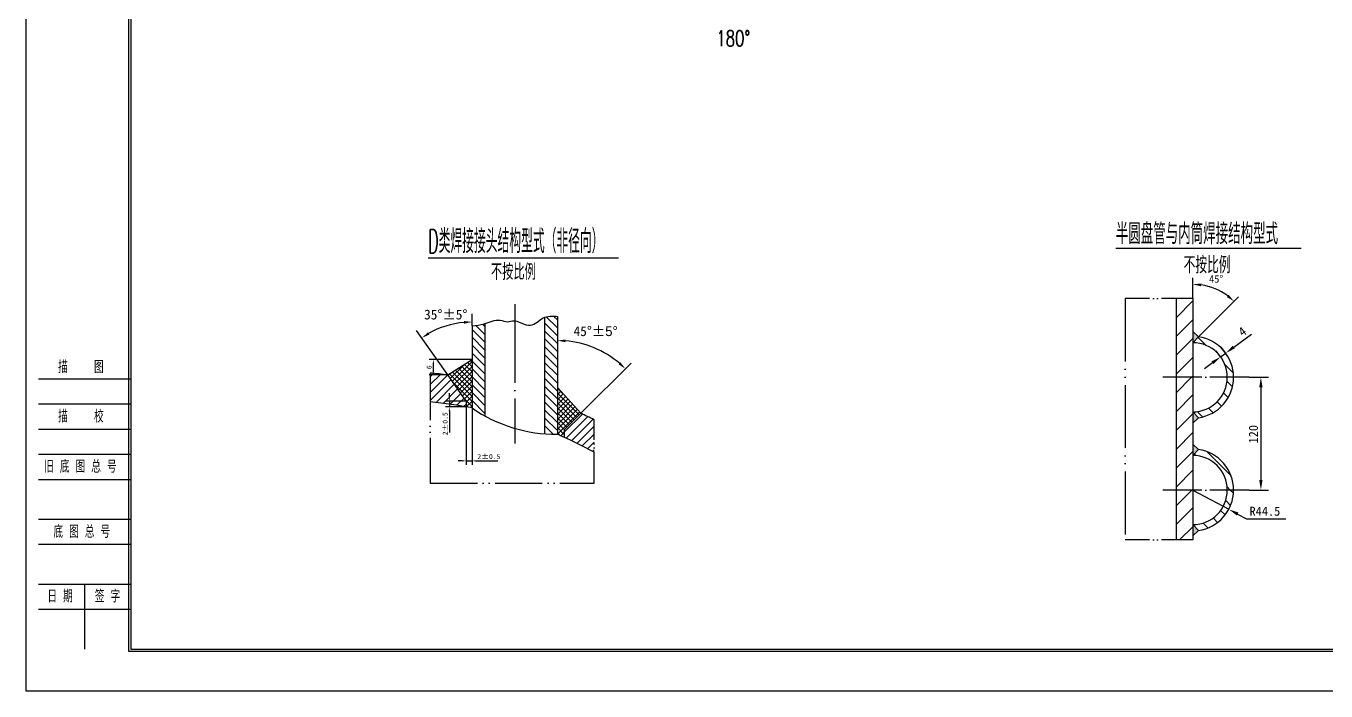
# Model space of a CAD drawing. Extents: x 0 to 8910, y 0 to 12615.
# Drawn here: x 0 to 4656, y 0 to 2380 of the extents above; entities that cross this region are included whole.
import ezdxf
from ezdxf.enums import TextEntityAlignment as Align

# ---------------------------------------------------------------- set-up
doc = ezdxf.new("R2010")
doc.units = 0
doc.header["$LTSCALE"] = 450
for name, pattern in [('CENTER1', [0.75, 0.625, -0.0625, 0, -0.0625]), ('CENTER2', [0.375, 0.3125, -0.03125, 0, -0.03125]), ('DIVIDE1', [0.6875, 0.5, -0.0625, 0, -0.0625, 0, -0.0625]), ('DIVIDE2', [0.34375, 0.25, -0.03125, 0, -0.03125, 0, -0.03125])]:
    doc.linetypes.add(name, pattern=pattern)
doc.layers.get('0').update_dxf_attribs({"linetype": 'CONTINUOUS'})
doc.layers.get('DEFPOINTS').update_dxf_attribs({"linetype": 'CONTINUOUS'})
for name, color, linetype in [('_TITLE', 4, 'CONTINUOUS'), ('A', 2, 'CONTINUOUS'), ('B', 7, 'CONTINUOUS'), ('C1', 1, 'CENTER1'), ('C2', 1, 'CENTER2'), ('D1', 4, 'DIVIDE1'), ('D2', 4, 'DIVIDE2')]:
    doc.layers.add(name, color=color, linetype=linetype)
doc.styles.add('GB', font='ROMANS.SHX', dxfattribs={"bigfont": 'hzdx.shx'})
doc.styles.add('HZ', font='ROMANS.SHX', dxfattribs={"width": 0.7, "bigfont": 'hztxt.shx'})
doc.dimstyles.new('STANDARD_WS$0', dxfattribs={"dimtxt": 2.5, "dimasz": 2.5, "dimexe": 1.25, "dimexo": 0.625, "dimtad": 1, "dimdec": 4, "dimdsep": 46, "dimtxsty": 'Standard', "dimcen": 2.5, "dimadec": 0, "dimazin": 0, "dimtfac": 1, "dimtdec": 4, "dimtmove": 0, "dimatfit": 0, "dimfxl": 0, "dimtolj": 1, "dimtzin": 0, "dimarcsym": 0})

# ---------------------------------------------------------------- blocks, each defined once
blk = doc.blocks.new('LABEL')
for p, q in [((-22, 64.5), (0, 64.5)), ((-22, 52.5), (0, 52.5)), ((-22, 40.5), (0, 40.5)), ((-22, 25), (0, 25)), ((-11, 15.5), (-11, 0)), ((-22, 9.5), (0, 9.5))]:
    blk.add_line(p, q)
at = {"color": 5}
for p, q in [((-22, 58.5), (0, 58.5)), ((-22, 46.5), (0, 46.5)), ((-22, 31), (0, 31)), ((-22, 15.5), (0, 15.5))]:
    blk.add_line(p, q, dxfattribs=at)
at = {"color": 1, "style": 'HZ', "width": 0.7}
for s, p in [('描    图', (-17.33084744203165, 65.8483330419167)), ('描    校', (-17.33084744203165, 54.05738647672902)), ('旧 底 图 总 号', (-20.66784556976208, 42.07209321755153)), ('底 图 总 号', (-18.45305904050184, 26.52970749410699)), ('日 期', (-19.89118933126375, 11.12184380890734)), ('签 字', (-8.571930958057976, 11.10732177066249))]:
    blk.add_text(s, height=3, dxfattribs=at).set_placement(p)
blk = doc.blocks.new('*D17')
at = {"layer": 'B', "color": 0, "lineweight": -2}
for p, q in [((1208.326591356883, 1186.427434009358), (1055.342324506566, 1186.427434009358)), ((1069.742324506566, 1145.652194753148), (1069.742324506566, 1172.027434009358)), ((1121.484759051473, 1131.252194753148), (1055.342324506566, 1131.252194753148))]:
    blk.add_line(p, q, dxfattribs=at)
at = {"layer": 'B', "color": 0}
for points in [[(1067.342324506566, 1172.027434009358), (1072.142324506566, 1172.027434009358), (1069.742324506566, 1186.427434009358)], [(1067.342324506566, 1145.652194753148), (1072.142324506566, 1145.652194753148), (1069.742324506566, 1131.252194753148)]]:
    blk.add_solid(points, dxfattribs=at)
at = {"layer": 'DEFPOINTS', "color": 0}
for p in [(1069.742324506566, 1186.427434009358), (1208.326591356883, 1186.427434009358), (1121.484759051473, 1131.252194753148)]:
    blk.add_point(p, dxfattribs=at)
at = {"layer": 'B', "color": 0, "insert": (1054.542324506566, 1158.839814381257), "char_height": 17.6, "attachment_point": 5, "rotation": 90}
blk.add_mtext('\\A1;6', dxfattribs=at)
blk = doc.blocks.new('*D18')
at = {"layer": 'B', "color": 0, "lineweight": -2}
for p, q in [((1187.243413379081, 1037.500124022121), (1112.776049127956, 1037.500124022121)), ((1127.176049127957, 1051.900124022121), (1127.176049127957, 1066.300124022121)), ((1127.176049127957, 1037.500124022121), (1127.176049127957, 1017.155102296139)), ((1187.243413379081, 1017.155102296139), (1112.776049127956, 1017.155102296139)), ((1127.176049127957, 1002.755102296139), (1127.176049127957, 924.9551022961394))]:
    blk.add_line(p, q, dxfattribs=at)
at = {"layer": 'B', "color": 0}
for points in [[(1124.776049127956, 1051.900124022121), (1129.576049127957, 1051.900124022121), (1127.176049127957, 1037.500124022121)], [(1124.776049127956, 1002.755102296139), (1129.576049127957, 1002.755102296139), (1127.176049127957, 1017.155102296139)]]:
    blk.add_solid(points, dxfattribs=at)
at = {"layer": 'DEFPOINTS', "color": 0}
for p in [(1187.243413379081, 1037.500124022121), (1127.176049127957, 1017.155102296139), (1187.243413379081, 1017.155102296139)]:
    blk.add_point(p, dxfattribs=at)
at = {"layer": 'B', "color": 0, "insert": (1111.976049127956, 956.6551022961395), "char_height": 17.6, "attachment_point": 5, "rotation": 90}
blk.add_mtext('\\A1;2±0.5', dxfattribs=at)
blk = doc.blocks.new('*D19')
at = {"layer": 'B', "color": 0, "lineweight": -2}
for p, q in [((1187.243413379081, 1017.155102296139), (1187.243413379081, 809.3567644639057)), ((1208.326591356883, 1017.155102296139), (1208.326591356883, 809.3567644639057)), ((1172.843413379081, 823.7567644639057), (1158.443413379081, 823.7567644639057)), ((1187.243413379081, 823.7567644639057), (1208.326591356883, 823.7567644639057)), ((1222.726591356883, 823.7567644639057), (1300.526591356883, 823.7567644639057))]:
    blk.add_line(p, q, dxfattribs=at)
at = {"layer": 'B', "color": 0}
for points in [[(1172.843413379081, 826.1567644639057), (1172.843413379081, 821.3567644639057), (1187.243413379081, 823.7567644639057)], [(1222.726591356883, 826.1567644639057), (1222.726591356883, 821.3567644639057), (1208.326591356883, 823.7567644639057)]]:
    blk.add_solid(points, dxfattribs=at)
at = {"layer": 'DEFPOINTS', "color": 0}
for p in [(1187.243413379081, 1017.155102296139), (1208.326591356883, 1017.155102296139), (1208.326591356883, 823.7567644639057)]:
    blk.add_point(p, dxfattribs=at)
at = {"layer": 'B', "color": 0, "insert": (1268.826591356883, 838.9567644639058), "char_height": 17.6, "attachment_point": 5}
blk.add_mtext('\\A1;2±0.5', dxfattribs=at)

msp = doc.modelspace()

# ---------------------------------------------------------------- hatches: boundary and pattern name
at = {"layer": 'B'}
h = msp.add_hatch(dxfattribs=at)
h.set_pattern_fill('ANSI31', color=256, scale=160, angle=90, style=0)
h.set_pattern_definition([(135, (-1602.944896203044, 365.2647030788867), (-14.14213562373095, -14.14213562373095), [])])
edge = h.paths.add_edge_path()
edge.add_arc((1899.753579150146, 1450.161294789156), 531.3243754044905, 235.3258942196036, 241.1704494726526)
edge.add_line((1643.546006553857, 984.6902735179176), (1643.546006553857, 1315.623177761617))
edge.add_spline(control_points=[(1643.546006553857, 1315.623177761616), (1642.500414819574, 1315.295262867598), (1627.190235943635, 1310.639773261145), (1611.809215173238, 1308.687389396706), (1597.478941315967, 1306.868381681317)], knot_values=[0, 0, 0, 0, 1.599656177859124, 23.41605251444381, 23.41605251444381, 23.41605251444381, 23.41605251444381], degree=3, periodic=0)
edge.add_line((1597.478941315967, 1306.868381681317), (1597.478941315967, 1013.199471260844))
edge = h.paths.add_edge_path()
edge.add_spline(control_points=[(1902.976332078957, 1340.969821148365), (1896.555960385358, 1341.43650545769), (1881.575699709239, 1342.060468765614), (1865.660840774105, 1341.005321806347), (1857.384174417747, 1337.696074770081), (1856.909266841067, 1337.496522908544)], knot_values=[135.9229790080963, 135.9229790080963, 135.9229790080963, 135.9229790080963, 145.582377607199, 158.3180262128421, 159.0987205561096, 159.0987205561096, 159.0987205561096, 159.0987205561096], degree=3, periodic=0)
edge.add_line((1856.909266841067, 1337.496522908544), (1856.909266841067, 920.5671513153684))
edge.add_arc((1899.753579150148, 1450.161294789155), 531.3243754044906, 265.374828438873, 270.3475302132297)
edge.add_line((1902.976332078957, 918.8466932934577), (1902.976332078957, 1340.969821148364))
h = msp.add_hatch(color=256, dxfattribs=at)
h.paths.add_polyline_path([(4199.631621571011, 1267.665404177417), (4178.645157134876, 1287.138810285184), (4178.645157134875, 1246.67893974128)])
h.paths.add_polyline_path([(4178.645157134875, 999.1701345286195), (4178.645157134875, 958.7102639847169), (4199.631621571011, 978.1836700924831)])
h = msp.add_hatch(dxfattribs=at)
h.set_pattern_fill('ANSI37', color=256, scale=100, style=0)
h.set_pattern_definition([(45, (-1602.944896203044, 365.2647030788867), (-8.838834764831843, 8.838834764831844), []), (135, (-1602.944896203044, 365.2647030788867), (-8.838834764831844, -8.838834764831843), [])])
h.paths.add_polyline_path([(1576.395763338165, 1037.500124022121), (1576.395763338165, 1017.155102296138, -0.003580219775218046), (1597.478941315967, 1013.199471260843), (1597.478941315967, 1186.427434009358), (1510.760757738193, 1131.236626442227)])
h.paths.add_polyline_path([(1902.976332078957, 918.8466932934572, -0.004487031300726955), (1927.573364531279, 907.9959677535385), (1927.573364531279, 934.6476070930767), (1986.893706084295, 993.9679486460918), (1902.976332078957, 1086.354948275526)])
h = msp.add_hatch(dxfattribs=at)
h.set_pattern_fill('ANSI31', color=256, scale=160, style=0)
h.set_pattern_definition([(45, (-1602.944896203044, 365.2647030788867), (-14.14213562373095, 14.14213562373095), [])])
h.paths.add_polyline_path([(1447.967923509008, 1034.602526175265, -0.02164159976423886), (1576.395763338165, 1017.155102296138), (1576.395763338165, 1037.50012402212), (1510.760757738193, 1131.236626442227, 0.009862414942725429), (1447.967923509008, 1137.889973824503)])
h.paths.add_polyline_path([(1927.573364531279, 934.6476070930767), (1927.573364531279, 907.9959677535386, -0.01992986062465329), (2034.302162782136, 854.5458796418029), (2034.302162782136, 970.9175267983791, 0.008233249192655424), (1986.893706084294, 993.9679486460916)])
h = msp.add_hatch(color=256, dxfattribs=at)
h.paths.add_polyline_path([(4199.631621571011, 864.1507650123643), (4178.645157134876, 883.6241711201309), (4178.645157134876, 843.1643005762289)])
h.paths.add_polyline_path([(4178.645157134875, 555.1956248196649), (4199.631621571012, 574.6690309274306), (4178.645157134875, 595.6554953635664)])

# ---------------------------------------------------------------- linework, layer by layer
at = {"color": 0, "linetype": 'ByBlock'}
for p, q in [((1597.478941315967, 1306.868381681317), (1597.478941315967, 1349.723169176268)), ((1986.893706084295, 993.9679486460918), (2166.933430170349, 1174.007672732147))]:
    msp.add_line(p, q, dxfattribs=at)
for centre, radius, start, end in [((1597.478941315967, 1007.390225417332), 313.5329437589369, 95.26483471806927, 119.7351652819628), ((1902.976332078957, 910.0505746407562), 344.4917080054902, 49.79140522636812, 85.20859477365282)]:
    msp.add_arc(centre, radius, start, end, dxfattribs=at)
for points in [[(1568.488877386466, 1324.39537213165), (1568.929787991718, 1314.805502589359), (1597.478941315967, 1320.923169176269)], [(1444.538879464046, 1275.585199783027), (1439.399529090548, 1283.693656956772), (1417.643832756065, 1264.221377249411)], [(1931.550516524469, 1248.542617382749), (1931.951803396652, 1258.134226676617), (1902.976332078957, 1254.542282646245)], [(2128.619890596874, 1176.671637672312), (2122.121351291215, 1169.605593029601), (2146.568754872176, 1153.642997433974)]]:
    msp.add_solid(points, dxfattribs=at)
at = {"layer": '_TITLE', "color": 4}
msp.add_lwpolyline([(0, 0), (8910, 0), (8910, 12615), (0, 12615)], close=True, dxfattribs=at)
at = {"layer": '_TITLE', "color": 5}
for points in [[(367.5, 142.5), (8767.5, 142.5), (8767.5, 12472.5), (367.5, 12472.5)], [(375, 150), (8760, 150), (8760, 12465), (375, 12465)]]:
    msp.add_lwpolyline(points, close=True, dxfattribs=at)
at = {"layer": 'A'}
for p, q in [((3903.072694173111, 1584.584242945881), (4566.74707503145, 1584.584242945881)), ((1440.048633370199, 1550.677979105076), (2121.869655820537, 1550.677979105076)), ((4118.645157134875, 1404.804442831906), (4118.645157134875, 540.6869924512321)), ((4178.645157134875, 1404.804442831906), (4178.645157134875, 540.6869924512321)), ((1597.478941315967, 1306.868381681317), (1597.478941315967, 1013.199471260843)), ((1643.546006553857, 1315.623177761616), (1643.546006553857, 984.6902735179174)), ((1856.909266841067, 1337.496522908721), (1856.909266841067, 920.5671513153684)), ((1902.976332078957, 1340.969821148365), (1902.976332078957, 918.8466932934571)), ((4199.631621571011, 1267.665404177417), (4178.645157134875, 1287.138810285183)), ((4199.631621571011, 1267.665404177417), (4178.645157134875, 1246.67893974128)), ((1510.760757738193, 1131.236626442227), (1597.478941315967, 1186.427434009358)), ((1576.395763338165, 1037.500124022121), (1510.760757738193, 1131.236626442227)), ((1986.893706084295, 993.9679486460918), (1902.976332078957, 1086.354948275526)), ((1576.395763338165, 1037.500124022121), (1576.395763338165, 1017.155102296139)), ((1986.893706084295, 993.9679486460918), (1927.573364531279, 934.6476070930767)), ((4199.631621571011, 978.1836700924828), (4178.645157134875, 999.1701345286192)), ((4199.631621571011, 978.1836700924828), (4178.645157134875, 958.7102639847162)), ((1927.573364531279, 934.6476070930767), (1927.573364531279, 907.9959677535389)), ((4199.631621571011, 864.1507650123644), (4178.645157134875, 883.624171120131)), ((4199.631621571011, 864.1507650123644), (4178.645157134875, 843.164300576228)), ((4199.631621571011, 574.6690309274304), (4178.645157134875, 595.6554953635671)), ((4199.631621571011, 574.6690309274304), (4178.645157134875, 555.1956248196639))]:
    msp.add_line(p, q, dxfattribs=at)
for centre, radius, start, end in [((4178.645157134875, 1122.92453713495), 146.2544026063297, 278.2500145389535, 81.74998546104649), ((4178.645157134875, 1122.92453713495), 123.7544026063297, 270, 90), ((1310.726632003309, -457.0024296816682), 1600.786353907305, 82.82155910542042, 85.08178483345523), ((1310.726632003309, -457.0024296816682), 1497.905376327596, 78.9634280625855, 84.74306568329528), ((1899.753579150147, 1450.161294789155), 531.3243754044906, 235.325894219599, 270.3475302132356), ((1310.726632003309, -457.0024296816682), 1600.786353907305, 63.12711907484304, 65.0139981622946), ((1310.726632003309, -457.0024296816682), 1497.905376327596, 61.11466845048638, 66.70999637023586), ((4178.645157134875, 719.4098979698974), 123.7544026063297, 270, 90), ((4178.645157134875, 719.4098979698974), 146.2544026063297, 278.2500145389535, 81.74998546104649)]:
    msp.add_arc(centre, radius, start, end, dxfattribs=at)
at = {"layer": 'B'}
for p, q in [((4178.645157134878, 1404.804442831907), (4178.645157134878, 1478.398101677264)), ((4118.645157134875, 1403.737159524006), (4119.712440442776, 1404.804442831906)), ((4199.631621571012, 1267.665404177417), (4342.495347870676, 1410.529130477078)), ((4118.645157134875, 1336.385238615987), (4178.645157134875, 1396.385238615987)), ((4118.645157134873, 1269.033317707968), (4178.645157134875, 1329.033317707968)), ((1510.760757738193, 1131.236626442227), (1398.869128211707, 1291.034434121606)), ((4118.645157134875, 1201.681396799949), (4178.645157134875, 1261.68139679995)), ((4226.245118468002, 1237.158489380044), (4197.68491262082, 1265.718695227225)), ((4325.55026003987, 1230.792780885663), (4389.388960140888, 1277.667724826028)), ((4278.396674737983, 1196.169242747894), (4262.416580212857, 1217.93243596415)), ((4296.532669084861, 1209.485988185497), (4280.552574559738, 1231.249181401754)), ((4118.645157134873, 1134.329475891931), (4178.645157134875, 1194.329475891931)), ((4249.379083782975, 1174.862450047728), (4220.361492827966, 1153.555657347562)), ((4278.396674737983, 1196.169242747894), (4296.532669084861, 1209.485988185497)), ((4323.96414219062, 1139.439465657426), (4292.879109379968, 1170.524498468077)), ((4118.645157134875, 1066.977554983912), (4174.592139285911, 1122.924537134949)), ((4174.592139285914, 1122.924537134951), (4178.645157134875, 1126.977554983912)), ((4380.549714969477, 1122.92453713495), (4449.585774373418, 1122.92453713495)), ((4320.835552035011, 1088.68651908662), (4301.499115307164, 1108.022955814467)), ((4422.585774373418, 1086.92453713495), (4422.585774373418, 755.4098979698974)), ((4118.645157134875, 999.6256340758937), (4178.645157134875, 1059.625634075894)), ((4282.157245381219, 1019.601752287582), (4266.24733492944, 1035.511662739361)), ((4305.501723268435, 1050.138811126782), (4288.907148340796, 1066.73338605442)), ((4118.645157134875, 932.2737131678746), (4178.645157134875, 992.2737131678746)), ((4213.188030060563, 980.807894155409), (4193.883970810133, 1000.111953405838)), ((4251.671264642569, 996.2061962998168), (4235.086867326601, 1012.790593615784)), ((4118.645157134875, 864.9217922598568), (4178.645157134875, 924.9217922598564)), ((4118.645157134877, 797.5698713518384), (4178.645157134875, 857.5698713518368)), ((4189.679965620489, 842.671348416236), (4183.916085297687, 848.4352287390388)), ((4315.657876394082, 770.5749743690599), (4229.810233534038, 856.4226172291042)), ((4118.645157134875, 730.2179504438204), (4178.645157134875, 790.2179504438182)), ((4118.645157134873, 662.8660295358002), (4175.189025568972, 719.4098979698974)), ((4175.189025568973, 719.4098979698981), (4178.645157134873, 722.8660295358002)), ((4178.645157134872, 719.4098979698992), (4307.647696907347, 650.4991222233857)), ((4312.941416066828, 719.4098979698974), (4301.906607581213, 730.4447064555125)), ((4324.446346618169, 707.9049674185578), (4312.941416066828, 719.4098979698974)), ((4380.549714969477, 719.4098979698974), (4449.585774373418, 719.4098979698974)), ((4118.645157134875, 595.5141086277811), (4178.645157134875, 655.5141086277811)), ((4314.133908099562, 664.3358692107499), (4296.576029451282, 681.8937478590308)), ((4267.480454546071, 603.2262493114108), (4251.403573762293, 619.3031300951893)), ((4294.474767858259, 630.1134727256372), (4278.407839955476, 646.1804006284196)), ((4339.401212350635, 633.536980348232), (4371.154727793924, 616.5748384730782)), ((4371.154727793924, 616.5748384730782), (4511.554727793924, 616.5748384730782)), ((4131.169961866344, 540.6869924512325), (4178.645157134875, 588.1621877197622)), ((4233.138580108096, 583.686587022971), (4215.541518176189, 601.2836489548772))]:
    msp.add_line(p, q, dxfattribs=at)
msp.add_arc((4178.645157134878, 1246.678939741282), 209.2191619359817, 53.22271413147277, 81.77728586852669, dxfattribs=at)
msp.add_open_spline([(1597.478941315967, 1306.868381681317), (1611.809215173238, 1308.687389396706), (1645.515719336126, 1312.965911338561), (1687.839251087073, 1334.859235671805), (1723.627959784255, 1318.100678486982), (1753.734582446425, 1330.807137412339), (1780.431348385711, 1310.908871363838), (1822.942749957438, 1306.702046473392), (1848.170597386365, 1339.845727668402), (1881.575699709239, 1342.060468765614), (1896.555960385358, 1341.43650545769), (1902.976332078957, 1340.969821148365)], degree=3, knots=[0, 0, 0, 0, 21.81639633658468, 51.3147523391668, 65.09028390975723, 76.93508963822208, 96.01610082502094, 110.4531107536414, 136.7036733513638, 149.4393219570069, 159.0987205561096, 159.0987205561096, 159.0987205561096, 159.0987205561096], dxfattribs=at)
for points in [[(4208.20947910297, 1448.760114106036), (4208.926430641309, 1458.734380018457), (4178.645157134878, 1455.898101677265)], [(4307.178903103006, 1418.036873388132), (4300.632993333517, 1410.477041029561), (4326.585445293978, 1394.619227900381)], [(4321.999127923175, 1235.629046044832), (4329.101392156565, 1225.956515726496), (4296.532669084861, 1209.485988185497)], [(4245.82795166628, 1179.698715206896), (4252.930215899669, 1170.02618488856), (4278.396674737983, 1196.169242747894)], [(4416.585774373418, 1086.92453713495), (4428.585774373418, 1086.92453713495), (4422.585774373418, 1122.92453713495)], [(4416.585774373418, 755.4098979698974), (4428.585774373418, 755.4098979698974), (4422.585774373418, 719.4098979698974)], [(4342.228235996495, 638.8292329221138), (4336.574188704777, 628.2447277743508), (4307.647696907347, 650.4991222233857)]]:
    msp.add_solid(points, dxfattribs=at)
at = {"layer": 'C1'}
msp.add_line((1750.227636697462, 1384.864495589256), (1750.227636697462, 886.3163233264968), dxfattribs=at)
at = {"layer": 'C2'}
for p, q in [((4380.549714969477, 1122.92453713495), (4061.060421994132, 1122.92453713495)), ((4380.549714969477, 719.4098979698974), (4061.060421994132, 719.4098979698974))]:
    msp.add_line(p, q, dxfattribs=at)
at = {"layer": 'D1'}
msp.add_line((3936.316254451254, 1404.804442831906), (3936.316254451254, 540.6869924512321), dxfattribs=at)
at = {"layer": 'D1', "ltscale": 0.5}
for p, q in [((4178.645157134875, 1404.804442831906), (3936.316254451254, 1404.804442831906)), ((4178.645157134875, 540.6869924512321), (3936.316254451254, 540.6869924512321))]:
    msp.add_line(p, q, dxfattribs=at)
at = {"layer": 'D2', "ltscale": 1.5}
for p, q in [((1447.967923509008, 1137.889973824504), (1447.967923509008, 744.3149760585256)), ((1447.967923509008, 744.3149760585256), (2034.302162782136, 744.3149760585256))]:
    msp.add_line(p, q, dxfattribs=at)
at = {"layer": 'D2'}
msp.add_line((2034.302162782136, 744.3149760585256), (2034.302162782136, 970.9175267983792), dxfattribs=at)
at = {"layer": 'DEFPOINTS', "color": 0, "linetype": 'ByBlock'}
for p in [(1534.07707058292, 1314.445773502193), (1597.478941315967, 1306.868381681317), (1902.976332078957, 1340.969821148363), (1398.869128211707, 1291.034434121606), (1992.137346990676, 1242.804012345692), (1510.760757738193, 1131.236626442227), (1597.478941315967, 1013.199471260843), (1986.893706084295, 993.9679486460918), (1927.573364531279, 934.6476070930767), (1902.976332078957, 918.8466932934571)]:
    msp.add_point(p, dxfattribs=at)

# ---------------------------------------------------------------- block references
at = {"layer": '_TITLE', "xscale": 15, "yscale": 15, "zscale": 15}
msp.add_blockref('LABEL', (375, 150), dxfattribs=at)

# ---------------------------------------------------------------- texts
at = {"color": 0, "linetype": 'ByBlock', "char_height": 35.2, "attachment_point": 5}
for s, insert in [('\\A1;35°±5°', (1503.197766792007, 1347.345851031299)), ('\\A1;45°±\\f??|b0|i0|c0|p54;5°', (2040.163923573808, 1287.782910451398))]:
    msp.add_mtext(s, dxfattribs=dict(at, insert=insert))
at = {"layer": 'B', "style": 'GB', "width": 0.7}
msp.add_text('180%%d', height=56, dxfattribs=at).set_placement((2532.735615262705, 2308.281866592698), align=Align.CENTER)
at = {"layer": 'B', "style": 'HZ'}
for s, height, width, p in [('半圆盘管与内筒焊接结构型式', 74.49340800000002, 0.6, (3903.072694173111, 1599.48292454588)), ('D类焊接接头结构型式（非径向）', 84.33216000000003, 0.5, (1440.048633370199, 1567.544411105077)), ('不按比例', 60, 0.7, (4146.019082849483, 1494.988215614703)), ('不按比例', 57.6, 0.7, (1664.906209329878, 1471.601270949868))]:
    msp.add_text(s, height=height, dxfattribs=dict(at, width=width)).set_placement(p)
at = {"layer": 'B'}
for s, height, p in [('45°', 27, (4237.254912852739, 1461.587095128146)), ('R44.5', 32.4, (4381.954727793925, 627.3748384730786))]:
    msp.add_text(s, height=height, dxfattribs=at).set_placement(p)
for s, rotation, p in [('4', 36.28878049747002, (4356.881090471332, 1267.196888682382)), ('120', 90, (4411.785774373418, 886.0672175524232))]:
    msp.add_text(s, height=32.4, rotation=rotation, dxfattribs=at).set_placement(p)

# ---------------------------------------------------------------- dimensions: what is measured, and where the dimension line sits
dim = msp.add_linear_dim(base=(1458.89467446565, 1186.427434009358), p1=(1510.637109010557, 1131.252194753148), p2=(1597.478941315967, 1186.427434009358), angle=90, text='6', dimstyle='STANDARD_WS$0', override={"dimscale": 0.8, "dimtxt": 22, "dimasz": 18, "dimexe": 18, "dimexo": 0, "dimgap": 8, "dimcen": 20}, dxfattribs=at)
dim.commit()
dim.dimension.update_dxf_attribs({"geometry": '*D17', "text_midpoint": (1458.89467446565, 1158.839814381257), "dimtype": 160, "insert": (389.1523499590839, 0)})
dim = msp.add_linear_dim(base=(1516.32839908704, 1017.155102296139), p1=(1576.395763338165, 1037.500124022121), p2=(1576.395763338165, 1017.155102296139), angle=90, text='2%%p0.5', dimstyle='STANDARD_WS$0', override={"dimscale": 0.8, "dimtxt": 22, "dimasz": 18, "dimexe": 18, "dimexo": 0, "dimgap": 8, "dimcen": 20}, dxfattribs=at)
dim.commit()
dim.dimension.update_dxf_attribs({"geometry": '*D18', "text_midpoint": (1501.12839908704, 956.6551022961395), "insert": (389.1523499590839, 0)})
dim = msp.add_linear_dim(base=(1597.478941315967, 823.7567644639057), p1=(1576.395763338165, 1017.155102296139), p2=(1597.478941315967, 1017.155102296139), text='2%%p0.5', dimstyle='STANDARD_WS$0', override={"dimscale": 0.8, "dimtxt": 22, "dimasz": 18, "dimexe": 18, "dimexo": 0, "dimgap": 8, "dimcen": 20}, dxfattribs=at)
dim.commit()
dim.dimension.update_dxf_attribs({"geometry": '*D19', "text_midpoint": (1657.978941315967, 838.9567644639058), "insert": (389.1523499590839, 0)})

doc.saveas('drawing.dxf')
